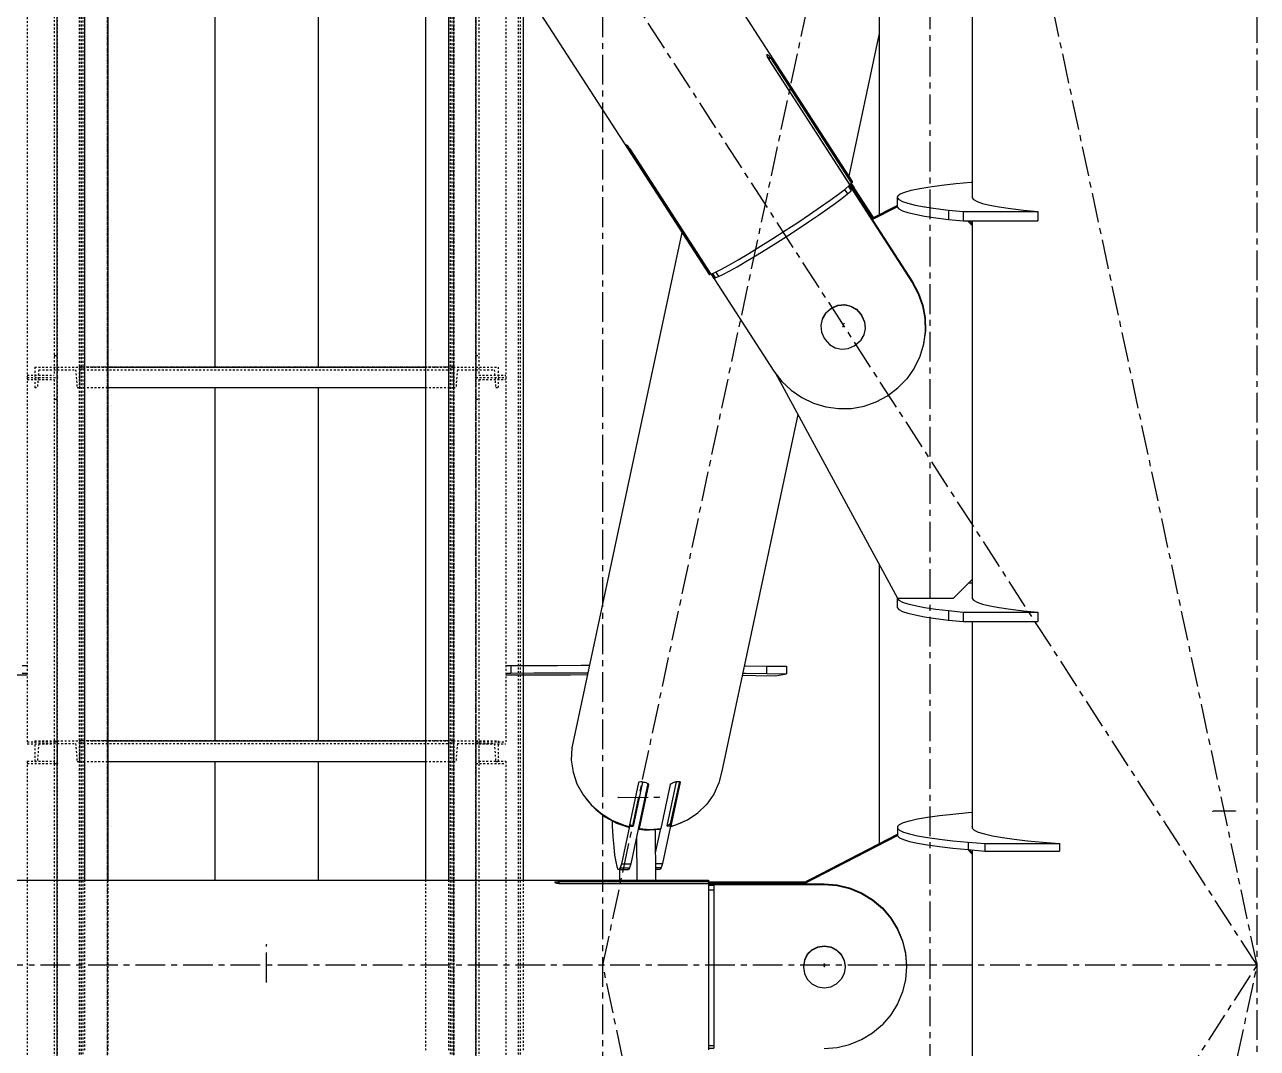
# Model space of a CAD drawing. Header units: millimetres. Extents: x 5143 to 30813, y 232 to 21408.
# Drawn here: x 23100.3 to 23430, y 8338 to 8611.9 of the extents above; entities that cross this region are included whole.
import ezdxf

# ---------------------------------------------------------------- set-up
doc = ezdxf.new("R2010")
doc.units = ezdxf.units.MM
doc.header["$LTSCALE"] = 0.25
for name, pattern in [('CENTER', [50.8, 31.75, -6.35, 6.35, -6.35]), ('XKITLINE00', [0]), ('XKITLINE02', [4, 2, -2]), ('XKITLINE03', [6, 3, -1, 1, -1])]:
    doc.linetypes.add(name, pattern=pattern)

msp = doc.modelspace()

# ---------------------------------------------------------------- linework, layer by layer
at = {"color": 1, "linetype": 'XKITLINE03'}
for p, q in [((23109.01, 7919.31), (23109.01, 9590.91)), ((23122.51, 7919.31), (23122.5, 9590.95)), ((23214.99, 9590.95), (23214.99, 7919.31)), ((23220.99, 7919.31), (23220.99, 9590.91)), ((23109.01, 8517.52), (23109.01, 8614.26)), ((23220.99, 8614.26), (23220.99, 8517.52)), ((23109.01, 8420.07), (23109.01, 8517.52)), ((23214.99, 8520.27), (23115.01, 8520.27)), ((23115.01, 8520.27), (23115.01, 8520.27)), ((23214.99, 8520.27), (23214.99, 8520.27)), ((23220.99, 8517.52), (23220.99, 8420.07)), ((23214.99, 8420.27), (23115.01, 8420.27)), ((23115.01, 8420.27), (23115.01, 8420.27)), ((23214.99, 8420.27), (23214.99, 8420.27)), ((23109.01, 8317.52), (23109.01, 8414.26)), ((23220.99, 8414.26), (23220.99, 8317.52))]:
    msp.add_line(p, q, dxfattribs=at)
at = {"color": 3, "linetype": 'XKITLINE02'}
for p, q in [((23114.92, 9590.91), (23114.92, 7919.31)), ((23115, 9590.95), (23115.01, 7919.31)), ((23115, 9590.95), (23115.01, 7919.31)), ((23115.46, 9590.91), (23115.46, 7919.31)), ((23115.85, 9590.95), (23115.86, 7919.31)), ((23115.85, 9590.95), (23115.86, 7919.31)), ((23122.5, 9590.95), (23122.51, 7919.31)), ((23122.5, 9590.95), (23122.51, 7919.31)), ((23214.14, 9590.95), (23214.14, 7919.31)), ((23214.54, 9590.91), (23214.54, 7919.31)), ((23214.99, 9590.95), (23214.99, 7919.31)), ((23215.07, 9590.91), (23215.07, 7919.31)), ((23232.3, 9590.91), (23232.3, 7919.31)), ((23232.84, 9590.91), (23232.84, 7919.31)), ((23108.21, 8620.09), (23108.21, 8518.11)), ((23109.01, 8620.09), (23109.01, 8517.52)), ((23220.99, 8620.09), (23220.99, 8517.52)), ((23221.79, 8620.09), (23221.79, 8518.11)), ((23101.01, 8614.84), (23101.01, 8517.52)), ((23228.99, 8614.84), (23228.99, 8517.52)), ((23108.21, 8523.35), (23109.01, 8523.35)), ((23220.99, 8523.35), (23221.79, 8523.35)), ((23101.01, 8518.11), (23108.21, 8518.11)), ((23101.01, 8517.52), (23101.01, 8419.49)), ((23101.01, 8517.52), (23109.01, 8517.52)), ((23101.01, 8517.52), (23109.01, 8517.52)), ((23103.01, 8520.27), (23103.01, 8514.77)), ((23103.01, 8520.27), (23115.01, 8520.27)), ((23103.01, 8520.27), (23103.01, 8514.77)), ((23104.07, 8519.57), (23103.69, 8514.77)), ((23104.07, 8519.57), (23103.69, 8514.77)), ((23104.07, 8519.57), (23113.94, 8519.57)), ((23109.01, 8517.52), (23109.01, 8414.27)), ((23113.94, 8519.57), (23114.33, 8514.77)), ((23113.94, 8519.57), (23114.33, 8514.77)), ((23115.01, 8520.27), (23115.01, 8514.77)), ((23115.01, 8520.27), (23122.51, 8520.27)), ((23115.01, 8520.27), (23115.01, 8514.77)), ((23115.01, 8520.27), (23115.01, 8514.77)), ((23115.01, 8519.57), (23214.99, 8519.57)), ((23207.49, 8520.27), (23214.99, 8520.27)), ((23214.99, 8520.27), (23214.99, 8514.77)), ((23214.99, 8520.27), (23214.99, 8514.77)), ((23214.99, 8520.27), (23226.99, 8520.27)), ((23214.99, 8520.27), (23214.99, 8514.77)), ((23216.05, 8519.57), (23215.67, 8514.77)), ((23216.05, 8519.57), (23215.67, 8514.77)), ((23216.05, 8519.57), (23225.92, 8519.57)), ((23220.99, 8520.27), (23220.99, 8517.52)), ((23220.99, 8517.52), (23220.99, 8414.27)), ((23220.99, 8517.52), (23228.99, 8517.52)), ((23220.99, 8517.52), (23228.99, 8517.52)), ((23221.79, 8518.11), (23228.99, 8518.11)), ((23225.92, 8519.57), (23226.31, 8514.77)), ((23225.92, 8519.57), (23226.31, 8514.77)), ((23226.99, 8520.27), (23226.99, 8514.77)), ((23226.99, 8520.27), (23226.99, 8514.77)), ((23228.99, 8517.52), (23228.99, 8419.49)), ((23101.01, 8516.94), (23108.21, 8516.94)), ((23103.01, 8514.77), (23103.69, 8514.77)), ((23108.21, 8516.94), (23108.21, 8414.27)), ((23114.33, 8514.77), (23115.01, 8514.77)), ((23115.01, 8514.77), (23122.51, 8514.77)), ((23207.49, 8514.77), (23214.99, 8514.77)), ((23214.99, 8514.77), (23215.67, 8514.77)), ((23221.79, 8516.94), (23221.79, 8414.27)), ((23221.79, 8516.94), (23228.99, 8516.94)), ((23226.31, 8514.77), (23226.99, 8514.77)), ((23108.21, 8511.72), (23109.01, 8511.72)), ((23220.99, 8511.72), (23221.79, 8511.72)), ((23101.01, 8420.07), (23109.01, 8420.07)), ((23101.01, 8419.49), (23108.21, 8419.49)), ((23103.01, 8420.27), (23103.01, 8414.77)), ((23103.01, 8420.27), (23115.01, 8420.27)), ((23103.01, 8420.27), (23103.01, 8414.77)), ((23104.07, 8419.57), (23103.69, 8414.77)), ((23104.07, 8419.57), (23103.69, 8414.77)), ((23104.07, 8419.57), (23113.94, 8419.57)), ((23108.21, 8420.09), (23108.21, 8318.11)), ((23108.21, 8420.09), (23109.01, 8420.09)), ((23109.01, 8420.09), (23109.01, 8317.52)), ((23113.94, 8419.57), (23114.33, 8414.77)), ((23113.94, 8419.57), (23114.33, 8414.77)), ((23115.01, 8420.27), (23115.01, 8414.77)), ((23115.01, 8420.27), (23122.51, 8420.27)), ((23115.01, 8420.27), (23115.01, 8414.77)), ((23115.01, 8420.27), (23115.01, 8414.77)), ((23115.01, 8419.57), (23214.99, 8419.57)), ((23207.49, 8420.27), (23214.99, 8420.27)), ((23214.99, 8420.27), (23214.99, 8414.77)), ((23214.99, 8420.27), (23214.99, 8414.77)), ((23214.99, 8420.27), (23226.99, 8420.27)), ((23214.99, 8420.27), (23214.99, 8414.77)), ((23216.05, 8419.57), (23215.67, 8414.77)), ((23216.05, 8419.57), (23215.67, 8414.77)), ((23216.05, 8419.57), (23225.92, 8419.57)), ((23220.99, 8420.09), (23220.99, 8317.52)), ((23220.99, 8420.09), (23221.79, 8420.09)), ((23220.99, 8420.07), (23228.99, 8420.07)), ((23221.79, 8420.09), (23221.79, 8318.11)), ((23221.79, 8419.49), (23228.99, 8419.49)), ((23225.92, 8419.57), (23226.31, 8414.77)), ((23225.92, 8419.57), (23226.31, 8414.77)), ((23226.99, 8420.27), (23226.99, 8414.77)), ((23226.99, 8420.27), (23226.99, 8414.77)), ((23101.01, 8414.84), (23101.01, 8317.52)), ((23101.01, 8414.84), (23108.21, 8414.84)), ((23101.01, 8414.26), (23109.01, 8414.26)), ((23103.01, 8414.77), (23103.69, 8414.77)), ((23108.21, 8414.27), (23109.01, 8414.27)), ((23114.33, 8414.77), (23115.01, 8414.77)), ((23115.01, 8414.77), (23122.51, 8414.77)), ((23207.49, 8414.77), (23214.99, 8414.77)), ((23214.99, 8414.77), (23215.67, 8414.77)), ((23220.99, 8414.27), (23221.79, 8414.27)), ((23220.99, 8414.26), (23228.99, 8414.26)), ((23221.79, 8414.84), (23228.99, 8414.84)), ((23226.31, 8414.77), (23226.99, 8414.77)), ((23228.99, 8414.84), (23228.99, 8317.52)), ((23116.31, 8383.05), (23116.31, 8337.53)), ((23122.51, 8383.05), (23122.51, 8337.53)), ((23207.49, 8383.05), (23207.49, 8337.53)), ((23213.69, 8383.05), (23213.69, 8337.53)), ((23220.99, 8383.05), (23220.99, 8317.52)), ((23233.69, 8383.05), (23233.69, 8337.53))]:
    msp.add_line(p, q, dxfattribs=at)
at = {"color": 8, "linetype": 'CENTER'}
for p, q in [((23430, 8360.27), (22900, 9180.27)), ((23255, 8360.27), (23430, 9180.27)), ((23430, 7286.23), (23430, 8951.04)), ((23255, 8100.54), (23255, 8908.22)), ((23342.5, 7950.27), (23342.5, 8770.27)), ((23430, 8360.27), (23342.5, 8770.27)), ((23319.22, 8531.05), (23319.45, 8531.92)), ((23259.11, 8405.15), (23270.06, 8405.23)), ((23424.19, 8401.51), (23418.21, 8401.47)), ((23165, 8355.79), (23165, 8365.79)), ((22900, 7540.27), (23430, 8360.27)), ((23430, 8360.27), (22900, 8360.27)), ((23430, 7540.27), (23255, 8360.27)), ((23314.2, 8360.63), (23314.2, 8359.92)), ((23342.5, 7950.27), (23430, 8360.27))]:
    msp.add_line(p, q, dxfattribs=at)
at = {"color": 8, "linetype": 'XKITLINE00'}
for p, q in [((23046.42, 8995.8), (23321.7, 8569.91)), ((23008.1, 8970.94), (23283.37, 8545.05)), ((23353.8, 8951.04), (23353.8, 8565.48)), ((23328.91, 8704.92), (23328.91, 8561.05)), ((23151.2, 8614.77), (23151.2, 8520.27)), ((23178.8, 8614.77), (23178.8, 8520.27)), ((23328.91, 8609.52), (23320.76, 8571.36)), ((23298.82, 8603.87), (23298.79, 8603.78)), ((23298.79, 8603.78), (23298.81, 8603.61)), ((23298.81, 8603.61), (23298.88, 8603.38)), ((23298.82, 8603.87), (23298.91, 8603.9)), ((23298.88, 8603.38), (23298.99, 8603.11)), ((23298.91, 8603.9), (23299.03, 8603.84)), ((23298.99, 8603.11), (23299.15, 8602.81)), ((23299.03, 8603.84), (23299.2, 8603.71)), ((23299.08, 8602.94), (23299.58, 8603.26)), ((23299.2, 8603.71), (23299.38, 8603.51)), ((23299.38, 8603.51), (23299.58, 8603.26)), ((23299.58, 8603.26), (23299.78, 8602.98)), ((23299.15, 8602.81), (23299.33, 8602.51)), ((23299.25, 8602.64), (23299.27, 8602.65)), ((23299.25, 8602.63), (23299.27, 8602.64)), ((23299.27, 8602.64), (23299.27, 8602.61)), ((23299.27, 8602.64), (23337.76, 8543.1)), ((23299.28, 8602.65), (23299.78, 8602.98)), ((23299.33, 8602.51), (23321.01, 8568.97)), ((23299.78, 8602.98), (23321.46, 8569.43)), ((23261.24, 8579.76), (23261.22, 8579.72)), ((23261.22, 8579.72), (23261.26, 8579.6)), ((23261.24, 8579.76), (23261.31, 8579.73)), ((23261.26, 8579.6), (23261.34, 8579.41)), ((23261.31, 8579.73), (23261.43, 8579.62)), ((23261.34, 8579.41), (23261.46, 8579.18)), ((23261.43, 8579.62), (23261.58, 8579.45)), ((23261.46, 8579.18), (23261.62, 8578.9)), ((23261.58, 8579.45), (23261.76, 8579.22)), ((23261.62, 8578.9), (23261.87, 8579.06)), ((23261.62, 8578.9), (23261.8, 8578.61)), ((23261.76, 8579.22), (23261.96, 8578.95)), ((23261.8, 8578.61), (23262.07, 8578.78)), ((23261.8, 8578.61), (23283.48, 8545.06)), ((23261.96, 8578.95), (23262.15, 8578.66)), ((23262.15, 8578.66), (23283.83, 8545.11)), ((23318.01, 8566.56), (23319.75, 8567.9)), ((23319.61, 8567.79), (23320.39, 8566.58)), ((23319.75, 8567.9), (23320.97, 8568.92)), ((23320.39, 8566.58), (23321.41, 8567.44)), ((23320.63, 8568.64), (23321.41, 8567.44)), ((23320.92, 8568.88), (23337.7, 8542.91)), ((23320.96, 8569.11), (23321.46, 8569.43)), ((23320.96, 8569.11), (23321.09, 8569.2)), ((23321.01, 8568.97), (23320.97, 8568.92)), ((23321.09, 8569.2), (23321.9, 8567.94)), ((23321.28, 8569.32), (23322.05, 8568.13)), ((23321.43, 8569.41), (23322.11, 8568.36)), ((23321.62, 8569.6), (23321.46, 8569.43)), ((23321.7, 8569.91), (23321.62, 8569.6)), ((23321.77, 8567.85), (23321.9, 8567.94)), ((23322.05, 8568.13), (23321.9, 8567.94)), ((23322.03, 8568.1), (23327.16, 8560.17)), ((23322.12, 8568.27), (23322.05, 8568.13)), ((23322.11, 8568.36), (23322.12, 8568.27)), ((23322.12, 8568.25), (23327.29, 8560.24)), ((23334.54, 8566.61), (23335.75, 8567.1)), ((23335.75, 8567.1), (23337.48, 8567.59)), ((23337.48, 8567.59), (23339.72, 8568.06)), ((23339.72, 8568.06), (23342.46, 8568.52)), ((23342.46, 8568.52), (23345.68, 8568.96)), ((23345.68, 8568.96), (23349.35, 8569.37)), ((23349.35, 8569.37), (23353.45, 8569.76)), ((23353.45, 8569.76), (23353.8, 8569.76)), ((23313.19, 8563.1), (23315.8, 8564.94)), ((23315.05, 8562.61), (23317.17, 8564.13)), ((23315.8, 8564.94), (23318.01, 8566.56)), ((23317.17, 8564.13), (23318.97, 8565.47)), ((23318.97, 8565.47), (23320.39, 8566.58)), ((23326.83, 8560.01), (23333.73, 8563.48)), ((23333.87, 8566.1), (23333.73, 8565.6)), ((23333.73, 8565.6), (23334.14, 8565.09)), ((23333.73, 8565.6), (23333.73, 8563.11)), ((23333.87, 8566.1), (23334.54, 8566.61)), ((23334.14, 8565.09), (23335.08, 8564.59)), ((23335.08, 8564.59), (23336.55, 8564.1)), ((23336.55, 8564.1), (23338.53, 8563.62)), ((23338.53, 8563.62), (23341.03, 8563.16)), ((23353.8, 8565.81), (23353.73, 8565.56)), ((23353.73, 8565.56), (23354.13, 8565.06)), ((23354.13, 8565.06), (23355.07, 8564.56)), ((23355.07, 8564.56), (23356.54, 8564.07)), ((23356.54, 8564.07), (23358.53, 8563.59)), ((23358.53, 8563.59), (23361.02, 8563.12)), ((23307.09, 8558.96), (23310.26, 8561.08)), ((23310.01, 8559.14), (23312.64, 8560.93)), ((23310.26, 8561.08), (23313.19, 8563.1)), ((23312.64, 8560.93), (23315.05, 8562.61)), ((23327, 8559.75), (23333.73, 8563.14)), ((23333.73, 8563.11), (23334.14, 8562.6)), ((23334.14, 8562.6), (23335.08, 8562.1)), ((23335.08, 8562.1), (23336.55, 8561.61)), ((23336.55, 8561.61), (23338.53, 8561.13)), ((23338.53, 8561.13), (23341.03, 8560.66)), ((23341.03, 8563.16), (23344.01, 8562.71)), ((23341.03, 8563.15), (23341.07, 8563.15)), ((23341.03, 8560.66), (23344.01, 8560.22)), ((23344.01, 8562.71), (23347.46, 8562.28)), ((23344.01, 8560.22), (23347.46, 8559.79)), ((23347.46, 8562.28), (23351.34, 8561.88)), ((23347.46, 8562.28), (23347.46, 8559.79)), ((23351.34, 8561.88), (23371.34, 8561.85)), ((23351.34, 8561.88), (23351.34, 8559.39)), ((23361.02, 8563.12), (23364, 8562.68)), ((23364, 8562.68), (23367.45, 8562.25)), ((23367.45, 8562.25), (23371.34, 8561.85)), ((23371.34, 8561.85), (23371.34, 8559.36)), ((23303.78, 8556.79), (23307.09, 8558.96)), ((23304.33, 8555.4), (23307.22, 8557.28)), ((23307.22, 8557.28), (23310.01, 8559.14)), ((23347.46, 8559.79), (23351.34, 8559.39)), ((23351.34, 8559.39), (23371.34, 8559.36)), ((23352.53, 8559.39), (23353.78, 8558.14)), ((23353.03, 8559.39), (23353.8, 8558.62)), ((23353.8, 8558.21), (23353.78, 8558.14)), ((23353.78, 8558.14), (23353.78, 8463.44)), ((23353.8, 8559.38), (23353.8, 8458.32)), ((23276.11, 8556.29), (23246.68, 8418.41)), ((23297.15, 8552.58), (23300.43, 8554.64)), ((23300.43, 8554.64), (23303.78, 8556.79)), ((23301.42, 8553.53), (23304.33, 8555.4)), ((23291.17, 8548.96), (23294.03, 8550.67)), ((23294.03, 8550.67), (23297.15, 8552.58)), ((23295.82, 8550.04), (23298.56, 8551.73)), ((23298.56, 8551.73), (23301.42, 8553.53)), ((23286.56, 8546.37), (23288.65, 8547.51)), ((23288.65, 8547.51), (23291.17, 8548.96)), ((23288.9, 8545.99), (23290.93, 8547.13)), ((23290.93, 8547.13), (23293.25, 8548.49)), ((23293.25, 8548.49), (23295.82, 8550.04)), ((23283.37, 8545.05), (23283.48, 8545.06)), ((23283.48, 8545.06), (23283.75, 8545.24)), ((23283.83, 8545.11), (23283.88, 8545.12)), ((23283.88, 8545.12), (23284.95, 8545.56)), ((23283.9, 8545.13), (23284.58, 8544.08)), ((23283.96, 8545.15), (23300.74, 8519.19)), ((23284.29, 8545.29), (23285.05, 8544.12)), ((23284.58, 8544.08), (23284.67, 8544.05)), ((23284.95, 8545.56), (23286.56, 8546.37)), ((23285.05, 8544.12), (23285.93, 8544.46)), ((23285.15, 8545.66), (23285.93, 8544.46)), ((23285.93, 8544.46), (23287.22, 8545.09)), ((23287.22, 8545.09), (23288.9, 8545.99)), ((23337.76, 8543.1), (23337.7, 8542.91)), ((23337.7, 8542.91), (23339.34, 8539.88)), ((23337.76, 8543.1), (23339.39, 8540.07)), ((23339.39, 8540.07), (23339.34, 8539.88)), ((23339.34, 8539.88), (23340.48, 8536.63)), ((23339.39, 8540.07), (23340.54, 8536.82)), ((23314.52, 8534.59), (23313.64, 8533.09)), ((23314.53, 8534.66), (23313.65, 8533.15)), ((23314.52, 8534.59), (23315.82, 8535.76)), ((23314.53, 8534.66), (23315.84, 8535.82)), ((23315.82, 8535.76), (23316.24, 8536.03)), ((23315.84, 8535.82), (23315.82, 8535.76)), ((23315.84, 8535.82), (23316.26, 8536.09)), ((23316.24, 8536.03), (23317.85, 8536.73)), ((23316.26, 8536.09), (23316.24, 8536.03)), ((23316.26, 8536.09), (23317.86, 8536.79)), ((23317.85, 8536.73), (23319.59, 8536.9)), ((23317.86, 8536.79), (23319.61, 8536.97)), ((23319.59, 8536.9), (23321.3, 8536.53)), ((23319.61, 8536.97), (23321.32, 8536.6)), ((23321.3, 8536.53), (23322.81, 8535.65)), ((23321.32, 8536.6), (23322.83, 8535.72)), ((23322.81, 8535.65), (23323.98, 8534.35)), ((23322.83, 8535.72), (23324, 8534.41)), ((23324, 8534.41), (23323.98, 8534.35)), ((23323.98, 8534.35), (23324.25, 8533.93)), ((23324, 8534.41), (23324.27, 8533.99)), ((23324.27, 8533.99), (23324.25, 8533.93)), ((23324.25, 8533.93), (23324.96, 8532.33)), ((23324.27, 8533.99), (23324.98, 8532.39)), ((23340.48, 8536.63), (23341.1, 8533.24)), ((23340.54, 8536.82), (23341.15, 8533.44)), ((23313.64, 8533.09), (23313.27, 8531.38)), ((23313.27, 8531.38), (23313.45, 8529.64)), ((23325.14, 8530.59), (23324.77, 8528.89)), ((23324.96, 8532.33), (23325.14, 8530.59)), ((23324.98, 8532.39), (23325.16, 8530.66)), ((23341.1, 8533.24), (23341.18, 8529.8)), ((23341.15, 8533.44), (23341.24, 8530)), ((23313.45, 8529.64), (23314.15, 8528.04)), ((23314.15, 8528.04), (23314.42, 8527.62)), ((23314.42, 8527.62), (23315.59, 8526.32)), ((23322.58, 8526.21), (23323.89, 8527.38)), ((23324.77, 8528.89), (23323.89, 8527.38)), ((23341.18, 8529.8), (23340.72, 8526.39)), ((23341.24, 8530), (23340.77, 8526.59)), ((23315.59, 8526.32), (23317.11, 8525.44)), ((23317.11, 8525.44), (23318.82, 8525.07)), ((23318.82, 8525.07), (23320.56, 8525.24)), ((23320.56, 8525.24), (23322.16, 8525.95)), ((23322.16, 8525.95), (23322.58, 8526.21)), ((23340.72, 8526.39), (23339.73, 8523.09)), ((23340.77, 8526.59), (23340.72, 8526.39)), ((23339.73, 8523.09), (23338.24, 8519.99)), ((23300.74, 8519.19), (23302.83, 8516.45)), ((23301.14, 8518.66), (23333.78, 8458.49)), ((23338.24, 8519.99), (23336.27, 8517.17)), ((23151.2, 8514.77), (23151.2, 8420.27)), ((23178.8, 8514.77), (23178.8, 8420.27)), ((23302.83, 8516.45), (23305.33, 8514.07)), ((23305.33, 8514.07), (23308.17, 8512.11)), ((23331.15, 8512.6), (23333.89, 8514.68)), ((23336.27, 8517.17), (23333.89, 8514.68)), ((23308.17, 8512.11), (23311.28, 8510.61)), ((23324.85, 8509.84), (23328.11, 8510.97)), ((23328.11, 8510.97), (23331.15, 8512.6)), ((23307.15, 8507.58), (23286.79, 8412.19)), ((23311.28, 8510.61), (23314.58, 8509.62)), ((23314.58, 8509.62), (23318, 8509.15)), ((23318, 8509.15), (23321.45, 8509.23)), ((23321.45, 8509.23), (23324.85, 8509.84)), ((23328.91, 8467.48), (23328.91, 8392.79)), ((23348.78, 8458.46), (23353.78, 8463.44)), ((23352.87, 8462.54), (23353.45, 8462.59)), ((23353.45, 8462.59), (23353.8, 8462.59)), ((23353.8, 8463.51), (23353.78, 8463.44)), ((23333.76, 8458.53), (23333.73, 8458.43)), ((23333.73, 8458.43), (23334.14, 8457.93)), ((23333.73, 8458.43), (23333.73, 8455.94)), ((23333.78, 8458.49), (23348.78, 8458.46)), ((23334.14, 8457.93), (23335.08, 8457.43)), ((23353.8, 8458.65), (23353.73, 8458.4)), ((23353.73, 8458.4), (23354.13, 8457.89)), ((23333.73, 8455.94), (23334.14, 8455.44)), ((23334.14, 8455.44), (23335.08, 8454.94)), ((23335.08, 8457.43), (23336.55, 8456.94)), ((23335.08, 8454.94), (23336.55, 8454.44)), ((23336.55, 8456.94), (23338.53, 8456.46)), ((23338.53, 8456.46), (23341.03, 8455.99)), ((23341.03, 8455.99), (23344.01, 8455.54)), ((23344.01, 8455.54), (23347.45, 8455.12)), ((23347.45, 8455.12), (23351.34, 8454.71)), ((23347.45, 8455.12), (23347.45, 8452.62)), ((23351.34, 8454.71), (23371.34, 8454.68)), ((23351.34, 8454.71), (23351.34, 8452.22)), ((23354.13, 8457.89), (23355.07, 8457.39)), ((23355.07, 8457.39), (23356.54, 8456.9)), ((23356.54, 8456.9), (23358.53, 8456.42)), ((23358.53, 8456.42), (23361.02, 8455.96)), ((23361.02, 8455.96), (23364, 8455.51)), ((23364, 8455.51), (23367.45, 8455.08)), ((23367.45, 8455.08), (23371.34, 8454.68)), ((23371.34, 8454.68), (23371.34, 8452.19)), ((23336.55, 8454.44), (23338.53, 8453.96)), ((23338.53, 8453.96), (23341.03, 8453.5)), ((23341.03, 8453.5), (23344.01, 8453.05)), ((23344.01, 8453.05), (23347.45, 8452.62)), ((23347.45, 8452.62), (23351.34, 8452.22)), ((23351.34, 8452.22), (23371.34, 8452.19)), ((23353.8, 8452.22), (23353.8, 8396.88)), ((23099.6, 8440.43), (23101.01, 8440.42)), ((23099.6, 8438.43), (23101.01, 8438.42)), ((23228.99, 8440.42), (23230.39, 8440.43)), ((23228.99, 8438.42), (23230.39, 8438.43)), ((23230.39, 8440.43), (23236.53, 8440.47)), ((23230.39, 8440.43), (23230.39, 8438.43)), ((23230.39, 8438.43), (23236.53, 8438.47)), ((23236.53, 8440.47), (23242.81, 8440.49)), ((23236.53, 8438.47), (23242.81, 8438.49)), ((23242.81, 8440.49), (23249.21, 8440.51)), ((23242.81, 8438.49), (23249.21, 8438.51)), ((23249.21, 8440.51), (23251.4, 8440.51)), ((23249.21, 8438.51), (23250.98, 8438.51)), ((23292.38, 8438.38), (23293.14, 8438.37)), ((23292.81, 8440.37), (23293.14, 8440.37)), ((23293.14, 8440.37), (23298.76, 8440.31)), ((23293.14, 8438.37), (23298.76, 8438.31)), ((23298.76, 8440.31), (23298.76, 8438.31)), ((23298.76, 8440.31), (23304.08, 8440.25)), ((23298.76, 8438.31), (23304.08, 8438.25)), ((23301.15, 8437.73), (23304.08, 8438.25)), ((23304.08, 8440.25), (23304.08, 8438.25)), ((23096.39, 8437.95), (23101.01, 8437.92)), ((23228.99, 8437.92), (23233.6, 8437.95)), ((23233.6, 8437.95), (23239.88, 8437.98)), ((23239.88, 8437.98), (23246.28, 8437.99)), ((23246.28, 8437.99), (23250.87, 8438)), ((23292.27, 8437.83), (23295.83, 8437.8)), ((23295.83, 8437.8), (23301.15, 8437.73)), ((23246.68, 8418.41), (23246.53, 8415.16)), ((23246.53, 8415.16), (23246.99, 8411.92)), ((23151.2, 8414.77), (23151.2, 8383.05)), ((23178.8, 8414.77), (23178.8, 8383.05)), ((23246.99, 8411.92), (23248.05, 8408.78)), ((23286.79, 8412.19), (23286.03, 8409.04)), ((23248.05, 8408.78), (23249.67, 8405.84)), ((23264.51, 8409.14), (23262, 8397.38)), ((23267.01, 8408.89), (23262.42, 8387.41)), ((23265.56, 8409.27), (23263.05, 8397.51)), ((23264.62, 8409.26), (23264.51, 8409.14)), ((23264.62, 8409.26), (23264.81, 8409.35)), ((23267.05, 8408.86), (23264.67, 8397.71)), ((23267.22, 8408.6), (23264.71, 8396.84)), ((23264.81, 8409.35), (23265.09, 8409.39)), ((23265.09, 8409.39), (23265.42, 8409.39)), ((23265.33, 8409.39), (23265.56, 8409.27)), ((23265.42, 8409.39), (23265.79, 8409.34)), ((23265.56, 8409.27), (23266.08, 8409.27)), ((23265.79, 8409.34), (23266.16, 8409.26)), ((23266.16, 8409.26), (23266.5, 8409.13)), ((23266.5, 8409.13), (23266.68, 8409.04)), ((23266.68, 8409.04), (23266.8, 8409)), ((23266.8, 8409), (23267.03, 8408.88)), ((23267.03, 8408.88), (23267.17, 8408.74)), ((23267.17, 8408.74), (23267.22, 8408.6)), ((23273, 8408.64), (23270.49, 8396.88)), ((23274.59, 8409.33), (23272.08, 8397.58)), ((23273.1, 8408.78), (23273, 8408.64)), ((23275.44, 8409.43), (23273.02, 8398.1)), ((23273.1, 8408.78), (23273.3, 8408.92)), ((23275.47, 8409.42), (23273.11, 8398.36)), ((23275.66, 8409.22), (23273.15, 8397.46)), ((23273.3, 8408.92), (23273.57, 8409.05)), ((23273.57, 8409.05), (23273.7, 8409.09)), ((23273.7, 8409.09), (23273.9, 8409.18)), ((23273.9, 8409.18), (23274.25, 8409.31)), ((23274.25, 8409.31), (23274.61, 8409.4)), ((23274.33, 8409.33), (23274.59, 8409.33)), ((23274.59, 8409.33), (23274.76, 8409.43)), ((23274.61, 8409.4), (23274.95, 8409.46)), ((23274.95, 8409.46), (23275.25, 8409.46)), ((23275.25, 8409.46), (23275.47, 8409.42)), ((23275.47, 8409.42), (23275.61, 8409.34)), ((23275.61, 8409.34), (23275.66, 8409.22)), ((23286.03, 8409.04), (23284.68, 8406.08)), ((23249.67, 8405.84), (23251.82, 8403.19)), ((23284.68, 8406.08), (23282.78, 8403.4)), ((23250.45, 8404.88), (23250.82, 8404.33)), ((23250.82, 8404.33), (23251.42, 8403.68)), ((23251.82, 8403.19), (23254.42, 8400.91)), ((23252.17, 8402.88), (23253.06, 8401.93)), ((23253.06, 8401.93), (23255.7, 8399.91)), ((23280.4, 8401.08), (23282.78, 8403.4)), ((23254.42, 8400.91), (23257.39, 8399.06)), ((23255.7, 8399.91), (23258.66, 8398.32)), ((23257.39, 8399.06), (23260.65, 8397.7)), ((23257.44, 8398.97), (23257.49, 8397.59)), ((23274.47, 8397.8), (23277.6, 8399.2)), ((23276.09, 8398.43), (23276.75, 8398.82)), ((23277.6, 8399.2), (23280.4, 8401.08)), ((23335.4, 8398.42), (23337.03, 8398.92)), ((23337.03, 8398.92), (23339.18, 8399.4)), ((23339.18, 8399.4), (23341.83, 8399.86)), ((23341.83, 8399.86), (23344.98, 8400.31)), ((23344.98, 8400.31), (23348.59, 8400.73)), ((23348.59, 8400.73), (23352.65, 8401.13)), ((23352.65, 8401.13), (23353.8, 8401.22)), ((23257.49, 8397.59), (23257.66, 8394.62)), ((23258.7, 8398.51), (23258.66, 8398.32)), ((23258.66, 8398.32), (23261.85, 8397.2)), ((23262.09, 8397.51), (23259.93, 8387.4)), ((23260.65, 8397.7), (23262, 8397.38)), ((23261.9, 8397.41), (23261.85, 8397.2)), ((23262.08, 8397.77), (23262.09, 8397.51)), ((23262.09, 8397.51), (23263.05, 8397.51)), ((23262.13, 8397.99), (23263.05, 8397.51)), ((23264.54, 8397.32), (23264.57, 8396.67)), ((23264.69, 8397.26), (23264.57, 8396.67)), ((23264.57, 8396.67), (23266.01, 8396.54)), ((23264.66, 8397.91), (23264.69, 8397.26)), ((23264.67, 8397.71), (23264.71, 8396.84)), ((23264.71, 8396.84), (23267.61, 8396.62)), ((23266.06, 8396.74), (23266.01, 8396.54)), ((23266.01, 8396.54), (23267.46, 8396.5)), ((23267.46, 8396.5), (23268.91, 8396.56)), ((23267.61, 8396.62), (23270.49, 8396.88)), ((23268.95, 8396.74), (23268.91, 8396.56)), ((23268.91, 8396.56), (23270.34, 8396.71)), ((23268.95, 8396.56), (23269.07, 8383.05)), ((23270.41, 8396.87), (23269, 8390.3)), ((23270.37, 8396.87), (23270.34, 8396.71)), ((23273.04, 8397.58), (23270.89, 8387.47)), ((23272.08, 8397.58), (23273.02, 8398.1)), ((23272.08, 8397.58), (23273.04, 8397.58)), ((23273.13, 8397.87), (23273, 8397.28)), ((23273, 8397.28), (23274.22, 8397.73)), ((23273, 8397.38), (23273, 8397.28)), ((23273.02, 8398.1), (23273.04, 8397.58)), ((23273.1, 8398.48), (23273.13, 8397.87)), ((23273.11, 8398.36), (23273.15, 8397.46)), ((23273.15, 8397.46), (23274.47, 8397.8)), ((23274.88, 8397.98), (23276.09, 8398.43)), ((23276.11, 8398.53), (23276.09, 8398.43)), ((23308.13, 8382.01), (23333.76, 8395.31)), ((23333.76, 8397.41), (23334.31, 8397.92)), ((23333.76, 8397.41), (23333.76, 8396.9)), ((23333.76, 8396.9), (23333.76, 8394.91)), ((23333.76, 8396.9), (23334.31, 8396.4)), ((23334.31, 8397.92), (23335.4, 8398.42)), ((23334.31, 8396.4), (23335.4, 8395.9)), ((23335.4, 8395.9), (23337.03, 8395.4)), ((23337.03, 8395.4), (23339.18, 8394.92)), ((23353.76, 8397.41), (23353.8, 8397.44)), ((23353.76, 8397.41), (23353.76, 8396.9)), ((23353.76, 8396.9), (23354.31, 8396.4)), ((23354.31, 8396.4), (23355.4, 8395.9)), ((23355.4, 8395.9), (23357.03, 8395.4)), ((23357.03, 8395.4), (23359.18, 8394.92)), ((23257.66, 8394.62), (23257.87, 8391.97)), ((23257.87, 8391.97), (23258.12, 8389.72)), ((23263.99, 8394.75), (23264.09, 8383.05)), ((23308.74, 8382.01), (23333.76, 8394.99)), ((23333.76, 8394.91), (23334.31, 8394.4)), ((23334.31, 8394.4), (23335.4, 8393.9)), ((23335.4, 8393.9), (23337.03, 8393.41)), ((23337.03, 8393.41), (23339.18, 8392.93)), ((23339.18, 8394.92), (23341.83, 8394.46)), ((23339.18, 8392.93), (23341.83, 8392.46)), ((23341.83, 8394.46), (23344.98, 8394.01)), ((23341.83, 8392.46), (23344.98, 8392.02)), ((23344.98, 8394.01), (23348.59, 8393.59)), ((23344.98, 8392.02), (23348.59, 8391.6)), ((23348.59, 8393.59), (23352.65, 8393.19)), ((23352.65, 8393.19), (23352.65, 8391.2)), ((23352.65, 8393.19), (23357.11, 8392.83)), ((23357.11, 8392.83), (23357.11, 8390.83)), ((23357.11, 8392.83), (23377.11, 8392.83)), ((23359.18, 8394.92), (23361.83, 8394.46)), ((23361.83, 8394.46), (23364.98, 8394.01)), ((23364.98, 8394.01), (23368.59, 8393.59)), ((23368.59, 8393.59), (23372.65, 8393.19)), ((23372.65, 8393.19), (23377.11, 8392.83)), ((23377.11, 8392.83), (23377.11, 8390.83)), ((23258.12, 8389.72), (23258.4, 8387.95)), ((23348.59, 8391.6), (23352.65, 8391.2)), ((23352.61, 8391.2), (23353.8, 8390.02)), ((23352.65, 8391.2), (23357.11, 8390.83)), ((23352.96, 8391.17), (23353.8, 8390.34)), ((23353.8, 8391.1), (23353.8, 8390.18)), ((23353.8, 8390.18), (23353.8, 8390.02)), ((23353.8, 8390.02), (23353.8, 8330.21)), ((23357.11, 8390.83), (23377.11, 8390.83)), ((23258.4, 8387.95), (23258.7, 8386.69)), ((23258.7, 8386.69), (23259.02, 8385.99)), ((23259.02, 8385.99), (23259.33, 8385.88)), ((23259.64, 8386.35), (23259.33, 8385.88)), ((23259.33, 8385.88), (23261.82, 8385.9)), ((23259.44, 8385.88), (23259.46, 8383.05)), ((23259.93, 8387.4), (23259.64, 8386.35)), ((23259.64, 8386.35), (23262.13, 8386.37)), ((23259.93, 8387.4), (23262.42, 8387.41)), ((23262.13, 8386.37), (23261.82, 8385.9)), ((23262.42, 8387.41), (23262.13, 8386.37)), ((23269.03, 8387.46), (23270.89, 8387.47)), ((23269.04, 8386.42), (23270.59, 8386.43)), ((23269.04, 8385.95), (23270.28, 8385.96)), ((23270.59, 8386.43), (23270.28, 8385.96)), ((23270.89, 8387.47), (23270.59, 8386.43)), ((23046.8, 8383.05), (23283.2, 8383.05)), ((23242.11, 8382.5), (23242.19, 8382.55)), ((23242.11, 8382.5), (23242.11, 8382.45)), ((23242.11, 8382.45), (23242.19, 8382.39)), ((23242.19, 8382.55), (23242.36, 8382.59)), ((23242.19, 8382.39), (23242.36, 8382.31)), ((23242.36, 8382.59), (23242.6, 8382.63)), ((23242.36, 8382.31), (23242.6, 8382.24)), ((23242.6, 8382.63), (23242.89, 8382.65)), ((23242.6, 8382.24), (23242.89, 8382.19)), ((23242.89, 8382.65), (23243.2, 8382.65)), ((23242.89, 8382.65), (23242.89, 8382.19)), ((23242.89, 8382.19), (23243.2, 8382.18)), ((23243.2, 8382.65), (23283.2, 8382.65)), ((23243.2, 8382.65), (23243.2, 8382.18)), ((23243.2, 8382.18), (23283.2, 8382.18)), ((23283.2, 8383.05), (23283.2, 8382.65)), ((23283.2, 8382.65), (23283.2, 8382.18)), ((23283.2, 8382.62), (23284.7, 8382.62)), ((23283.2, 8382.43), (23284.7, 8382.43)), ((23283.2, 8382.24), (23283.2, 8382.18)), ((23283.2, 8382.24), (23284.7, 8382.24)), ((23283.2, 8382.18), (23283.2, 8370.1)), ((23284.7, 8382.62), (23284.7, 8382.55)), ((23284.7, 8382.56), (23309.19, 8382.56)), ((23284.7, 8382.55), (23284.7, 8382.02)), ((23284.7, 8382.4), (23308.89, 8382.4)), ((23283.2, 8382.01), (23314.2, 8382.01)), ((23283.2, 8381.85), (23314.2, 8381.85)), ((23283.2, 8381.71), (23284.7, 8381.71)), ((23283.2, 8380.43), (23284.7, 8380.43)), ((23284.7, 8381.71), (23284.7, 8373.67)), ((23314.2, 8382.01), (23317.64, 8381.74)), ((23314.2, 8382.01), (23314.2, 8381.85)), ((23314.2, 8381.85), (23317.64, 8381.58)), ((23317.64, 8381.74), (23317.64, 8381.58)), ((23317.64, 8381.74), (23320.99, 8380.94)), ((23317.64, 8381.58), (23320.99, 8380.78)), ((23320.99, 8380.94), (23324.18, 8379.62)), ((23320.99, 8380.78), (23324.18, 8379.46)), ((23324.18, 8379.62), (23327.13, 8377.82)), ((23324.18, 8379.46), (23327.13, 8377.66)), ((23327.13, 8377.82), (23329.75, 8375.59)), ((23327.13, 8377.66), (23329.75, 8375.43)), ((23329.75, 8375.59), (23331.99, 8372.97)), ((23284.7, 8373.67), (23284.7, 8344.23)), ((23329.75, 8375.43), (23331.99, 8372.81)), ((23331.99, 8372.97), (23333.8, 8370.03)), ((23331.99, 8372.81), (23333.8, 8369.88)), ((23283.2, 8370.1), (23283.2, 8347.33)), ((23333.8, 8370.03), (23335.12, 8366.85)), ((23333.8, 8369.88), (23335.12, 8366.7)), ((23335.12, 8366.85), (23335.92, 8363.51)), ((23335.12, 8366.7), (23335.92, 8363.35)), ((23309.66, 8363.2), (23308.87, 8361.64)), ((23309.66, 8363.14), (23308.87, 8361.58)), ((23309.66, 8363.14), (23308.87, 8361.58)), ((23309.66, 8363.08), (23308.87, 8361.52)), ((23309.66, 8363.2), (23310.9, 8364.44)), ((23309.66, 8363.14), (23310.9, 8364.37)), ((23309.66, 8363.14), (23310.9, 8364.37)), ((23309.66, 8363.08), (23310.9, 8364.31)), ((23310.9, 8364.44), (23312.46, 8365.23)), ((23310.9, 8364.37), (23312.46, 8365.17)), ((23310.9, 8364.37), (23312.46, 8365.17)), ((23310.9, 8364.31), (23312.46, 8365.1)), ((23312.46, 8365.23), (23314.2, 8365.5)), ((23312.46, 8365.17), (23314.2, 8365.44)), ((23312.46, 8365.17), (23314.2, 8365.44)), ((23312.46, 8365.1), (23314.2, 8365.38)), ((23314.2, 8365.5), (23314.2, 8365.44)), ((23314.2, 8365.5), (23315.93, 8365.23)), ((23314.2, 8365.44), (23315.93, 8365.17)), ((23314.2, 8365.44), (23315.93, 8365.17)), ((23314.2, 8365.44), (23314.2, 8365.38)), ((23314.2, 8365.38), (23315.93, 8365.1)), ((23315.93, 8365.23), (23317.49, 8364.44)), ((23315.93, 8365.17), (23317.49, 8364.37)), ((23315.93, 8365.17), (23317.49, 8364.37)), ((23315.93, 8365.1), (23317.49, 8364.31)), ((23317.49, 8364.44), (23318.73, 8363.2)), ((23317.49, 8364.37), (23318.73, 8363.14)), ((23317.49, 8364.37), (23318.73, 8363.14)), ((23317.49, 8364.31), (23318.73, 8363.08)), ((23318.73, 8363.2), (23319.52, 8361.64)), ((23318.73, 8363.14), (23319.52, 8361.58)), ((23318.73, 8363.14), (23319.52, 8361.58)), ((23318.73, 8363.08), (23319.52, 8361.52)), ((23335.92, 8363.51), (23336.2, 8360.08)), ((23335.92, 8363.35), (23336.2, 8359.92)), ((23308.87, 8361.64), (23308.6, 8359.92)), ((23308.87, 8361.58), (23308.6, 8359.86)), ((23308.87, 8361.58), (23308.6, 8359.86)), ((23308.87, 8361.52), (23308.6, 8359.79)), ((23308.6, 8359.79), (23308.87, 8358.07)), ((23319.52, 8361.64), (23319.8, 8359.92)), ((23319.52, 8361.58), (23319.8, 8359.86)), ((23319.52, 8361.58), (23319.8, 8359.86)), ((23319.52, 8361.52), (23319.8, 8359.79)), ((23319.8, 8359.79), (23319.52, 8358.07)), ((23336.2, 8359.92), (23335.92, 8356.49)), ((23308.87, 8358.07), (23309.66, 8356.51)), ((23309.66, 8356.51), (23310.9, 8355.28)), ((23317.49, 8355.28), (23318.73, 8356.51)), ((23319.52, 8358.07), (23318.73, 8356.51)), ((23335.92, 8356.49), (23335.12, 8353.14)), ((23310.9, 8355.28), (23312.46, 8354.48)), ((23312.46, 8354.48), (23314.2, 8354.21)), ((23314.2, 8354.21), (23315.93, 8354.48)), ((23315.93, 8354.48), (23317.49, 8355.28)), ((23335.12, 8353.14), (23333.8, 8349.96)), ((23333.8, 8349.96), (23331.99, 8347.03)), ((23283.2, 8347.33), (23283.2, 8338.25)), ((23331.99, 8347.03), (23329.75, 8344.41)), ((23284.7, 8344.23), (23284.7, 8338.85)), ((23327.13, 8342.18), (23329.75, 8344.41)), ((23320.99, 8339.06), (23324.18, 8340.38)), ((23324.18, 8340.38), (23327.13, 8342.18)), ((23283.2, 8338.85), (23284.7, 8338.85)), ((23283.2, 8338.25), (23283.2, 8337.65)), ((23283.2, 8338.11), (23284.7, 8338.11)), ((23284.7, 8338.85), (23284.7, 8338.11)), ((23314.2, 8337.99), (23317.64, 8338.26)), ((23317.64, 8338.26), (23320.99, 8339.06))]:
    msp.add_line(p, q, dxfattribs=at)
at = {"color": 7, "linetype": 'XKITLINE00'}
for p, q in [((23116.31, 8803.53), (23116.31, 8383.05)), ((23122.51, 8793.94), (23122.51, 8383.05)), ((23207.49, 8662.46), (23207.49, 8383.05)), ((23213.69, 8652.87), (23213.69, 8383.05)), ((23233.69, 8621.92), (23233.69, 8383.05)), ((23122.51, 8520.27), (23207.49, 8520.27)), ((23122.51, 8514.77), (23207.49, 8514.77)), ((23122.51, 8420.27), (23207.49, 8420.27)), ((23122.51, 8414.77), (23207.49, 8414.77))]:
    msp.add_line(p, q, dxfattribs=at)
at = {"color": 8, "linetype": 'XKITLINE00'}
for centre in [(23319.22, 8531.05), (23319.45, 8531.92), (23259.11, 8405.15), (23270.06, 8405.23), (23418.21, 8401.47), (23424.19, 8401.51), (23165, 8365.79), (23255, 8360.27), (23255, 8360.27), (23314.2, 8360.63), (23314.2, 8359.92), (23430, 8360.27), (23430, 8360.27), (23430, 8360.27), (23430, 8360.27), (23430, 8360.27), (23165, 8355.79)]:
    msp.add_circle(centre, 0.05, dxfattribs=at)
at = {"color": 1, "linetype": 'XKITLINE00'}
for centre in [(23109.01, 8517.52), (23109.01, 8517.52), (23115.01, 8520.27), (23115.01, 8520.27), (23214.99, 8520.27), (23214.99, 8520.27), (23220.99, 8517.52), (23220.99, 8517.52), (23109.01, 8420.07), (23115.01, 8420.27), (23115.01, 8420.27), (23214.99, 8420.27), (23214.99, 8420.27), (23220.99, 8420.07), (23109.01, 8414.26), (23220.99, 8414.26)]:
    msp.add_circle(centre, 0.05, dxfattribs=at)

doc.saveas('drawing.dxf')
